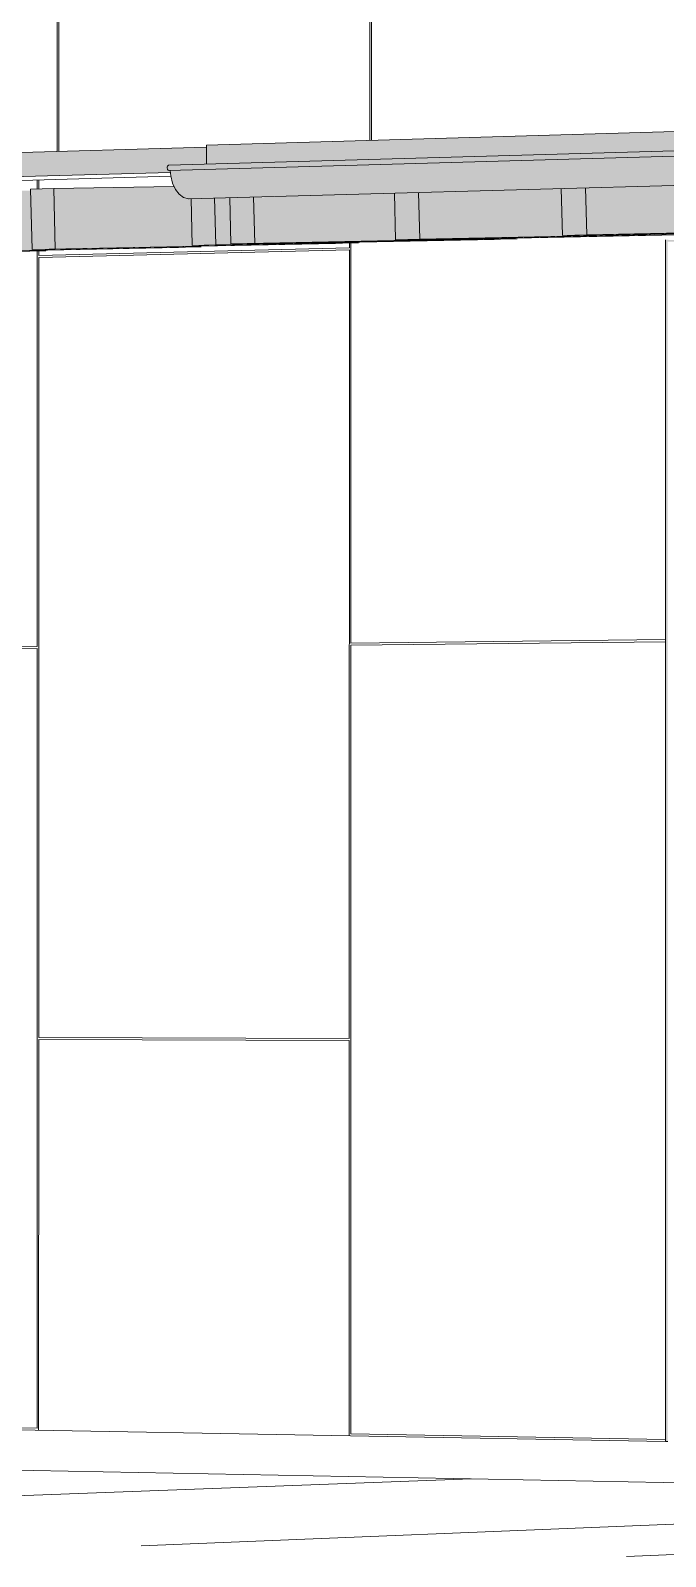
# Model space of a CAD drawing. Header units: inches. Extents: x 31155.6 to 31160.43, y 58.98 to 66.18.
# Drawn here: x 31156.0928 to 31156.1315, y 59.1293 to 59.2223 of the extents above; entities that cross this region are included whole.
import ezdxf

# ---------------------------------------------------------------- set-up
doc = ezdxf.new("R2010")
doc.units = ezdxf.units.IN
doc.header["$MEASUREMENT"] = 0
for name, color, linetype, lineweight in [('A-ROOF', 132, 'Continuous', 13), ('A-ROOF-OTLN', 132, 'Continuous', 9), ('A-WALL-PATT', 111, 'Continuous', 13), ('Conc', 7, 'Continuous', 9), ('L-SITE-WALL', 31, 'Continuous', 13), ('PAINT', 190, 'Continuous', 9), ('S-BEAM', 12, 'Continuous', 9)]:
    doc.layers.add(name, color=color, linetype=linetype, lineweight=lineweight)

# ---------------------------------------------------------------- blocks, each defined once
blk = doc.blocks.new('FP_5-Looking North East')
at = {"layer": 'A-WALL-PATT', "lineweight": 9}
for p, q in [((31156.09322, 59.212644), (31156.09322, 59.213171)), ((31156.093317, 59.212647), (31156.093317, 59.213174)), ((31156.093219, 59.184759), (31156.09322, 59.208853)), ((31156.112236, 59.209051), (31156.093317, 59.208573)), ((31156.093317, 59.208449), (31156.112236, 59.208926)), ((31156.093317, 59.208573), (31156.093317, 59.208855)), ((31156.093317, 59.160948), (31156.093317, 59.208449)), ((31156.112235, 59.160883), (31156.112236, 59.208926)), ((31156.112236, 59.209051), (31156.112236, 59.209337)), ((31156.112335, 59.184968), (31156.112335, 59.209339)), ((31156.093219, 59.184759), (31156.074725, 59.184557)), ((31156.093219, 59.184636), (31156.074725, 59.184435)), ((31156.093219, 59.137137), (31156.093219, 59.184636)), ((31156.112334, 59.136797), (31156.112335, 59.184843)), ((31156.131488, 59.185178), (31156.112335, 59.184968)), ((31156.131488, 59.185051), (31156.112335, 59.184843)), ((31156.093316, 59.137012), (31156.093317, 59.160824)), ((31156.112235, 59.160883), (31156.093317, 59.160948)), ((31156.093317, 59.160824), (31156.112235, 59.160758)), ((31156.112235, 59.136674), (31156.112235, 59.160758)), ((31156.074724, 59.137465), (31156.093219, 59.137137)), ((31156.112334, 59.136797), (31156.131488, 59.136457))]:
    blk.add_line(p, q, dxfattribs=at)
blk = doc.blocks.new('FP_16-Looking North East')
at = {"layer": 'A-WALL-PATT', "lineweight": 9}
for p, q in [((31156.113482, 59.215589), (31156.113483, 59.25716)), ((31156.094536, 59.21492), (31156.094537, 59.256139)), ((31156.113582, 59.215592), (31156.113582, 59.233063)), ((31156.094439, 59.214917), (31156.094439, 59.232306))]:
    blk.add_line(p, q, dxfattribs=at)

msp = doc.modelspace()

# ---------------------------------------------------------------- hatches: boundary and pattern name
at = {"layer": 'A-ROOF'}
for points in [[(31156.103542, 59.214139), (31156.210321, 59.217163), (31156.210343, 59.217144), (31156.210401, 59.217122), (31156.210433, 59.217039), (31156.210471, 59.216813), (31156.212511, 59.21687), (31156.212511, 59.218463), (31156.103542, 59.215288), (31156.103542, 59.214299)], [(31155.627912, 59.200289), (31156.101337, 59.213647), (31156.101306, 59.213761), (31156.101194, 59.21378), (31156.10115, 59.213855), (31156.10115, 59.213988), (31156.101204, 59.214068), (31156.101284, 59.214078), (31156.103538, 59.214143), (31156.103538, 59.215173), (31155.627912, 59.201345)]]:
    msp.add_hatch(color=256, dxfattribs=at).paths.add_polyline_path(points, flags=0)
at = {"layer": 'A-ROOF-OTLN'}
for points in [[(31156.101209, 59.213767), (31156.210309, 59.216874), (31156.210273, 59.216983), (31156.210286, 59.217107), (31156.210342, 59.217175), (31156.210365, 59.217178), (31156.101199, 59.214058), (31156.101151, 59.21397), (31156.101155, 59.213851), (31156.101187, 59.213787)], [(31156.101254, 59.214038), (31156.210286, 59.217107), (31156.210286, 59.217), (31156.210434, 59.217004), (31156.2104, 59.217121), (31156.210365, 59.217143), (31156.101253, 59.214039)], [(31156.102433, 59.21203), (31156.211474, 59.214997), (31156.211205, 59.215079), (31156.210955, 59.215289), (31156.210739, 59.215611), (31156.210574, 59.216024), (31156.21047, 59.216499), (31156.210434, 59.217004), (31156.210273, 59.216983), (31156.21032, 59.216862), (31156.210292, 59.216851), (31156.101332, 59.213767), (31156.101359, 59.213436), (31156.10147, 59.21299), (31156.101664, 59.212581), (31156.101877, 59.212302), (31156.102145, 59.212107)]]:
    msp.add_hatch(color=256, dxfattribs=at).paths.add_polyline_path(points, flags=0)
at = {"layer": 'L-SITE-WALL'}
h = msp.add_hatch(color=256, dxfattribs=at)
h.paths.add_polyline_path([(31156.131627, 59.209531), (31156.131627, 59.209412), (31156.132158, 59.209426), (31156.132158, 59.209504)], flags=0)
h.paths.add_polyline_path([(31156.131488, 59.136331), (31156.131627, 59.136335), (31156.131627, 59.209531), (31156.131488, 59.209538), (31156.131488, 59.137083)], flags=0)
at = {"layer": 'S-BEAM'}
for points in [[(31156.075117, 59.208477), (31156.093756, 59.208864), (31156.093756, 59.208905), (31156.083268, 59.208688), (31156.083173, 59.212268), (31156.075021, 59.212132)], [(31156.084665, 59.208721), (31156.103216, 59.209104), (31156.103216, 59.209147), (31156.092912, 59.208934), (31156.092817, 59.212534), (31156.08457, 59.212397), (31156.08459, 59.211644)], [(31156.092917, 59.208931), (31156.094325, 59.208967), (31156.094231, 59.212664), (31156.092822, 59.212625), (31156.092823, 59.212587)], [(31156.094325, 59.208967), (31156.112784, 59.209348), (31156.112784, 59.209391), (31156.10267, 59.209183), (31156.102576, 59.212041), (31156.102424, 59.212037), (31156.102136, 59.212113), (31156.101868, 59.212309), (31156.101638, 59.212611), (31156.101558, 59.212785), (31156.094231, 59.212664), (31156.094257, 59.211642)], [(31156.105026, 59.209277), (31156.106474, 59.209314), (31156.106403, 59.212138), (31156.104955, 59.212099), (31156.105003, 59.210185)], [(31156.106474, 59.209314), (31156.132253, 59.209843), (31156.132253, 59.209888), (31156.115053, 59.209536), (31156.114959, 59.212375), (31156.106403, 59.212107), (31156.106452, 59.210182)], [(31156.115057, 59.209533), (31156.116522, 59.209571), (31156.116451, 59.212412), (31156.114986, 59.212372), (31156.115041, 59.210183)], [(31156.116522, 59.209571), (31156.142158, 59.210095), (31156.142158, 59.210142), (31156.125206, 59.209796), (31156.125112, 59.212651), (31156.116451, 59.212412), (31156.116507, 59.210183)], [(31156.125209, 59.209792), (31156.126692, 59.20983), (31156.126621, 59.212689), (31156.125138, 59.212648), (31156.125199, 59.210182)], [(31156.126692, 59.20983), (31156.152179, 59.210368), (31156.152179, 59.210398), (31156.135482, 59.210058), (31156.135388, 59.212931), (31156.126621, 59.212689), (31156.126683, 59.210182)], [(31156.102674, 59.20918), (31156.104099, 59.209216), (31156.104027, 59.212077), (31156.102602, 59.212033), (31156.102649, 59.210188)], [(31156.104099, 59.209216), (31156.122463, 59.209594), (31156.122463, 59.209638), (31156.105022, 59.20928), (31156.104927, 59.212102), (31156.104027, 59.212066), (31156.104091, 59.209558)]]:
    msp.add_hatch(color=256, dxfattribs=at).paths.add_polyline_path(points, flags=0)

# ---------------------------------------------------------------- linework, layer by layer
at = {"layer": 'A-ROOF'}
for p, q in [((31156.103542, 59.215288), (31156.212511, 59.218463)), ((31155.627912, 59.201345), (31156.103538, 59.215173)), ((31156.103542, 59.214137), (31156.103542, 59.215288)), ((31156.101338, 59.213635), (31155.627912, 59.200289))]:
    msp.add_line(p, q, dxfattribs=at)
at = {"layer": 'A-ROOF-OTLN'}
for p, q in [((31156.101239, 59.214073), (31156.210357, 59.217178)), ((31156.210366, 59.216838), (31156.101248, 59.213755)), ((31156.211524, 59.214996), (31156.102486, 59.212029))]:
    msp.add_line(p, q, dxfattribs=at)
for points in [[(31156.101258, 59.213756, 0), (31156.101233, 59.213756, 0), (31156.101209, 59.213767, 0), (31156.101187, 59.213787, 0), (31156.101169, 59.213816, 0), (31156.101155, 59.213851, 0), (31156.101148, 59.21389, 0), (31156.101146, 59.213931, 0), (31156.101151, 59.21397, 0), (31156.101162, 59.214006, 0), (31156.101178, 59.214036, 0), (31156.101199, 59.214058, 0), (31156.101222, 59.214071, 0), (31156.101247, 59.214073, 0)], [(31156.102486, 59.212029, 0), (31156.102433, 59.21203, 0), (31156.102145, 59.212107, 0), (31156.101877, 59.212302, 0), (31156.101647, 59.212604, 0), (31156.10147, 59.21299, 0), (31156.101359, 59.213436, 0), (31156.101325, 59.213755, 0)]]:
    msp.add_polyline3d(points, dxfattribs=at)
at = {"layer": 'Conc'}
msp.add_line((31156.26127, 59.131319), (31155.599173, 59.144107), dxfattribs=at)
at = {"layer": 'L-SITE-WALL'}
for p, q in [((31156.101356, 59.213399), (31156.051299, 59.211995)), ((31156.131488, 59.136331), (31156.131488, 59.209538)), ((31156.051297, 59.137761), (31156.131488, 59.136331)), ((31156.131627, 59.136335), (31156.131488, 59.136331))]:
    msp.add_line(p, q, dxfattribs=at)
at = {"layer": 'PAINT'}
for p, q in [((31156.043433, 59.131213), (31156.11967, 59.134054)), ((31156.099564, 59.129978), (31156.173593, 59.133012)), ((31156.129124, 59.129328), (31156.201869, 59.132466))]:
    msp.add_line(p, q, dxfattribs=at)
at = {"layer": 'S-BEAM'}
for p, q in [((31156.094231, 59.212664), (31156.092822, 59.212625)), ((31156.092822, 59.212625), (31156.092917, 59.208931)), ((31156.094231, 59.212664), (31156.101558, 59.212785)), ((31156.094325, 59.208967), (31156.094231, 59.212664)), ((31156.106474, 59.209314), (31156.106403, 59.212138)), ((31156.114986, 59.212372), (31156.115057, 59.209533)), ((31156.116522, 59.209571), (31156.116451, 59.212412)), ((31156.125138, 59.212648), (31156.125209, 59.209792)), ((31156.126692, 59.20983), (31156.126621, 59.212689)), ((31156.102602, 59.212038), (31156.102674, 59.20918)), ((31156.104099, 59.209216), (31156.104027, 59.212077)), ((31156.104955, 59.212099), (31156.105026, 59.209277)), ((31156.150718, 59.210313), (31156.125209, 59.209792)), ((31156.152179, 59.21035), (31156.126692, 59.20983)), ((31156.112784, 59.209348), (31156.094325, 59.208967)), ((31156.121051, 59.209558), (31156.102674, 59.20918)), ((31156.122463, 59.209594), (31156.104099, 59.209216)), ((31156.130826, 59.209807), (31156.105026, 59.209277)), ((31156.132253, 59.209843), (31156.106474, 59.209314)), ((31156.140714, 59.210058), (31156.115057, 59.209533)), ((31156.115057, 59.209533), (31156.116522, 59.209571)), ((31156.142158, 59.210095), (31156.116522, 59.209571)), ((31156.125209, 59.209792), (31156.126692, 59.20983)), ((31156.093756, 59.208864), (31156.075117, 59.208477)), ((31156.101837, 59.209069), (31156.083273, 59.208685)), ((31156.103216, 59.209104), (31156.084665, 59.208721)), ((31156.111389, 59.209312), (31156.092917, 59.208931)), ((31156.092917, 59.208931), (31156.094325, 59.208967)), ((31156.102674, 59.20918), (31156.104099, 59.209216)), ((31156.105026, 59.209277), (31156.106474, 59.209314))]:
    msp.add_line(p, q, dxfattribs=at)

# ---------------------------------------------------------------- block references
at = {"layer": 'L-SITE-WALL', "lineweight": 9}
for name in ['FP_16-Looking North East', 'FP_5-Looking North East']:
    msp.add_blockref(name, (0, 0), dxfattribs=at)

doc.saveas('drawing.dxf')
